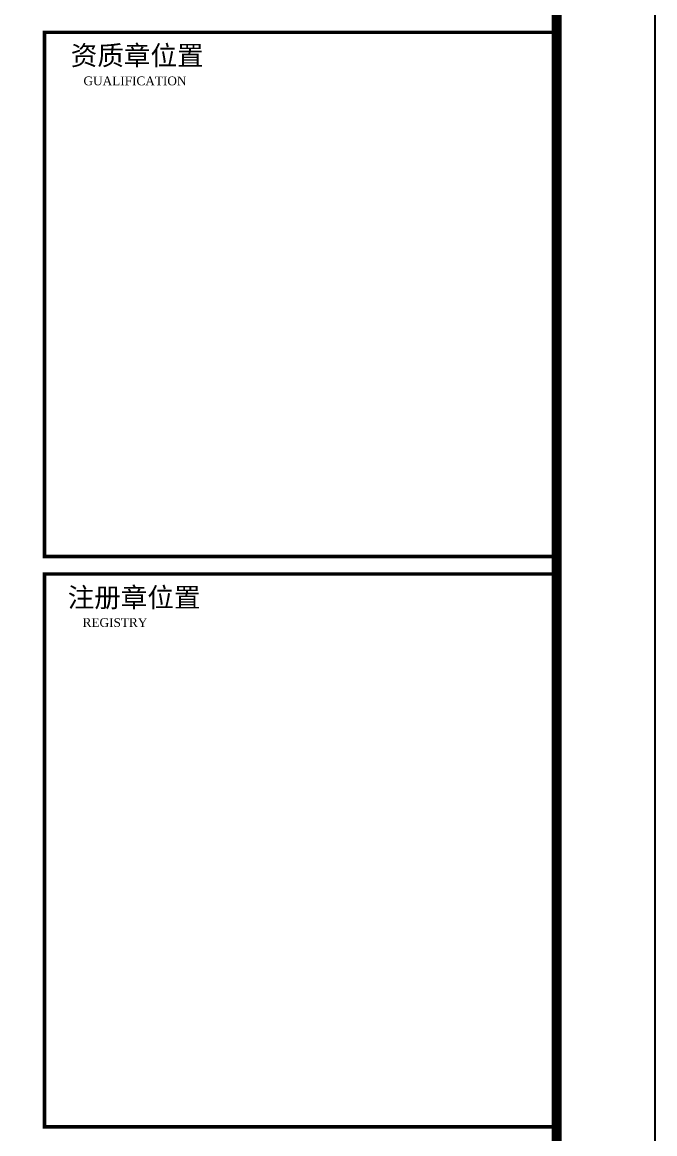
# Model space of a CAD drawing. Extents: x -2746917 to -971774, y -3334247 to -3250358.
# Drawn here: x -2366216 to -2359769, y -3291782 to -3280446 of the extents above; entities that cross this region are included whole.
import ezdxf

# ---------------------------------------------------------------- set-up
doc = ezdxf.new("R2010")
doc.units = 0
doc.header["$LTSCALE"] = 1000
doc.header["$MEASUREMENT"] = 0
doc.layers.get('0').update_dxf_attribs({"linetype": 'CONTINUOUS'})
doc.layers.add('PUB_TEXT', color=7, linetype='CONTINUOUS')
doc.layers.add('PUB_TITLE', color=4, linetype='CONTINUOUS')
doc.layers.add('yichutu', color=7, linetype='CONTINUOUS', true_color=0xffffff, plot=False)
doc.styles.add('GHF', font='times.ttf')
doc.styles.add('STYLE1', font='simhei.ttf', dxfattribs={"width": 0.8})

# ---------------------------------------------------------------- blocks, each defined once
blk = doc.blocks.new('yct-743-420-74300-42000-100-2002.0')
at = {"layer": 'yichutu', "color": 7, "true_color": 0xffffff}
blk.add_lwpolyline([(0, 0), (0, 42000), (74300, 42000), (74300, 0)], close=True, dxfattribs=at)
blk = doc.blocks.new('A$C6B365CFD')
at = {"layer": 'PUB_TITLE'}
blk.add_lwpolyline([(-70467, -17093), (-70467, 24907), (3833, 24907), (3833, -17093)], close=True, dxfattribs=at)
at = {"layer": 'PUB_TITLE', "const_width": 100}
blk.add_lwpolyline([(2833, -16093), (2833, 23907), (-69753, 23907), (-69753, -16093), (2833, -16093)], dxfattribs=at)
at = {"layer": 'PUB_TITLE', "color": 4, "const_width": 35.1}
for points in [[(-2388, 13185), (2833, 13185), (2833, 18530), (-2388, 18530)], [(-2388, 13007), (2833, 13007), (2833, 7369), (-2388, 7369)]]:
    blk.add_lwpolyline(points, close=True, dxfattribs=at)
at = {"layer": 'PUB_TEXT'}
for s, height, style, p in [('资质章位置', 198.6, 'STYLE1', (-2120, 18196)), ('GUALIFICATION', 89.36, 'GHF', (-1990, 17991)), ('注册章位置', 198.6, 'STYLE1', (-2151, 12669)), ('REGISTRY', 89.4, 'GHF', (-1999, 12467))]:
    blk.add_text(s, height=height, dxfattribs=dict(at, style=style)).set_placement(p)

msp = doc.modelspace()

# ---------------------------------------------------------------- block references
at = {"ltscale": 1.5}
msp.add_blockref('A$C6B365CFD', (-2363601.94, -3299080.41), dxfattribs=at)
at = {"layer": 'yichutu'}
msp.add_blockref('yct-743-420-74300-42000-100-2002.0', (-2434068.65, -3316173.05), dxfattribs=at)

doc.saveas('drawing.dxf')
